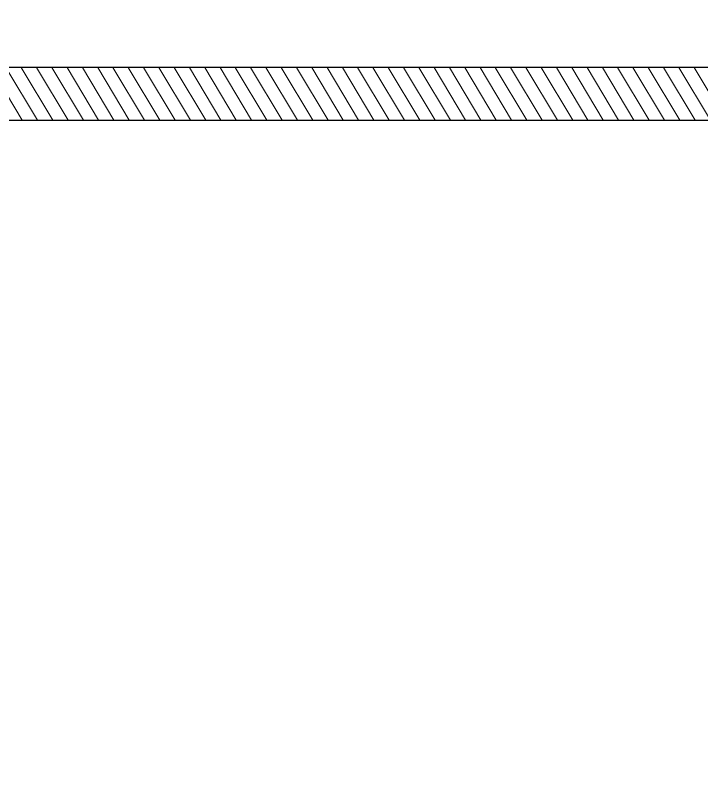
# Model space of a CAD drawing. Header units: inches. Extents: x -12478 to 399182, y -23212 to 525552.
# Drawn here: x 5568.8 to 5896.3, y -6071.9 to -5710.1 of the extents above; entities that cross this region are included whole.
import ezdxf

# ---------------------------------------------------------------- set-up
doc = ezdxf.new("R2010")
doc.units = ezdxf.units.IN
doc.header["$LTSCALE"] = 1000
doc.header["$MEASUREMENT"] = 0
doc.linetypes.add('DASHED', pattern=[0.75, 0.5, -0.25])
doc.linetypes.add('HIDDEN', pattern=[0.375, 0.25, -0.125])
doc.layers.add('A-Hidden', color=8, linetype='HIDDEN')
doc.layers.add('CQ Grg Gypsum', color=41, linetype='Continuous')
doc.layers.add('CQ Gypsum Hatch', color=8, linetype='Continuous', lineweight=20)
doc.layers.add('ID-NOTES', color=3, linetype='Continuous', lineweight=0)
doc.styles.add('ZZ-Dim All', font='romans.shx', dxfattribs={"width": 0.8})
doc.dimstyles.new('DIM 0200', dxfattribs={"dimscale": 200, "dimtxt": 1, "dimasz": 0.8, "dimexe": 0.5, "dimexo": 1, "dimgap": 0.4, "dimtad": 1, "dimdec": 0, "dimrnd": 10, "dimdsep": 46, "dimtxsty": 'ZZ-Dim All', "dimblk1": 'ARCHTICK', "dimblk2": 'ARCHTICK', "dimsah": 1, "dimcen": 1, "dimdle": 0.5, "dimclrd": 256, "dimclre": 256, "dimclrt": 256, "dimadec": 0, "dimazin": 2, "dimtfac": 1, "dimtdec": 0, "dimtix": 1, "dimtmove": 2, "dimatfit": 2, "dimfxl": 1, "dimfxlon": 1, "dimtolj": 1, "dimtzin": 0, "dimlwd": -1, "dimlwe": -1, "dimarcsym": 0})

# ---------------------------------------------------------------- blocks, each defined once
blk = doc.blocks.new('_ARCHTICK')
at = {"color": 0, "linetype": 'ByBlock', "const_width": 0.15}
blk.add_lwpolyline([(-0.5, -0.5), (0.5, 0.5)], dxfattribs=at)

msp = doc.modelspace()

# ---------------------------------------------------------------- hatches: boundary and pattern name
at = {"layer": 'CQ Gypsum Hatch'}
h = msp.add_hatch(dxfattribs=at)
h.set_pattern_fill('ANSI31', color=256, scale=50, angle=76.0286, style=0)
h.set_pattern_definition([(121.0285767, (-313674.559, -475838.605), (-5.35568947, -3.22165956), [])])
edge = h.paths.add_edge_path()
edge.add_line((4576.89, -5710.13), (4576.89, -5735.13))
edge.add_line((4576.89, -5735.13), (4596.9, -5735.13))
edge.add_line((4596.9, -5735.13), (4596.9, -5760.13))
edge.add_line((4596.9, -5760.13), (9056.9, -5760.13))
edge.add_line((9056.9, -5760.13), (9056.9, -5735.13))
edge.add_line((9056.9, -5735.13), (9076.9, -5735.13))
edge.add_line((9076.9, -5735.13), (9076.9, -5710.13))
edge.add_line((9076.9, -5710.13), (9031.9, -5710.13))
edge.add_line((9031.9, -5710.13), (9031.9, -5735.13))
edge.add_line((9031.9, -5735.13), (4621.9, -5735.13))
edge.add_line((4621.9, -5735.13), (4621.9, -5710.13))
edge.add_line((4621.9, -5710.13), (4576.89, -5710.13))

# ---------------------------------------------------------------- linework, layer by layer
at = {"layer": 'A-Hidden', "linetype": 'DASHED', "lineweight": 0, "ltscale": 10}
msp.add_line((11428.96, -5760.13, 0), (4241.48, -5760.13, 0), dxfattribs=at)
at = {"layer": 'CQ Grg Gypsum', "elevation": 0}
msp.add_lwpolyline([(4576.89, -5710.13), (4576.89, -5735.13), (4596.9, -5735.13), (4596.9, -5760.13), (9056.9, -5760.13), (9056.9, -5735.13), (9076.9, -5735.13), (9076.9, -5710.13), (9031.9, -5710.13), (9031.9, -5735.13), (4621.9, -5735.13), (4621.9, -5710.13), (4576.89, -5710.13)], dxfattribs=at)

# ---------------------------------------------------------------- leaders
at = {"layer": 'ID-NOTES'}
msp.add_leader([(5277.21, -6943.4, 0), (6951.69, -5883.33, 0), (9930.78, -5883.33, 0)], dimstyle='DIM 0200', override={"dimasz": 0.2, "dimtad": 0, "dimclrd": 8}, dxfattribs=at)

doc.saveas('drawing.dxf')
